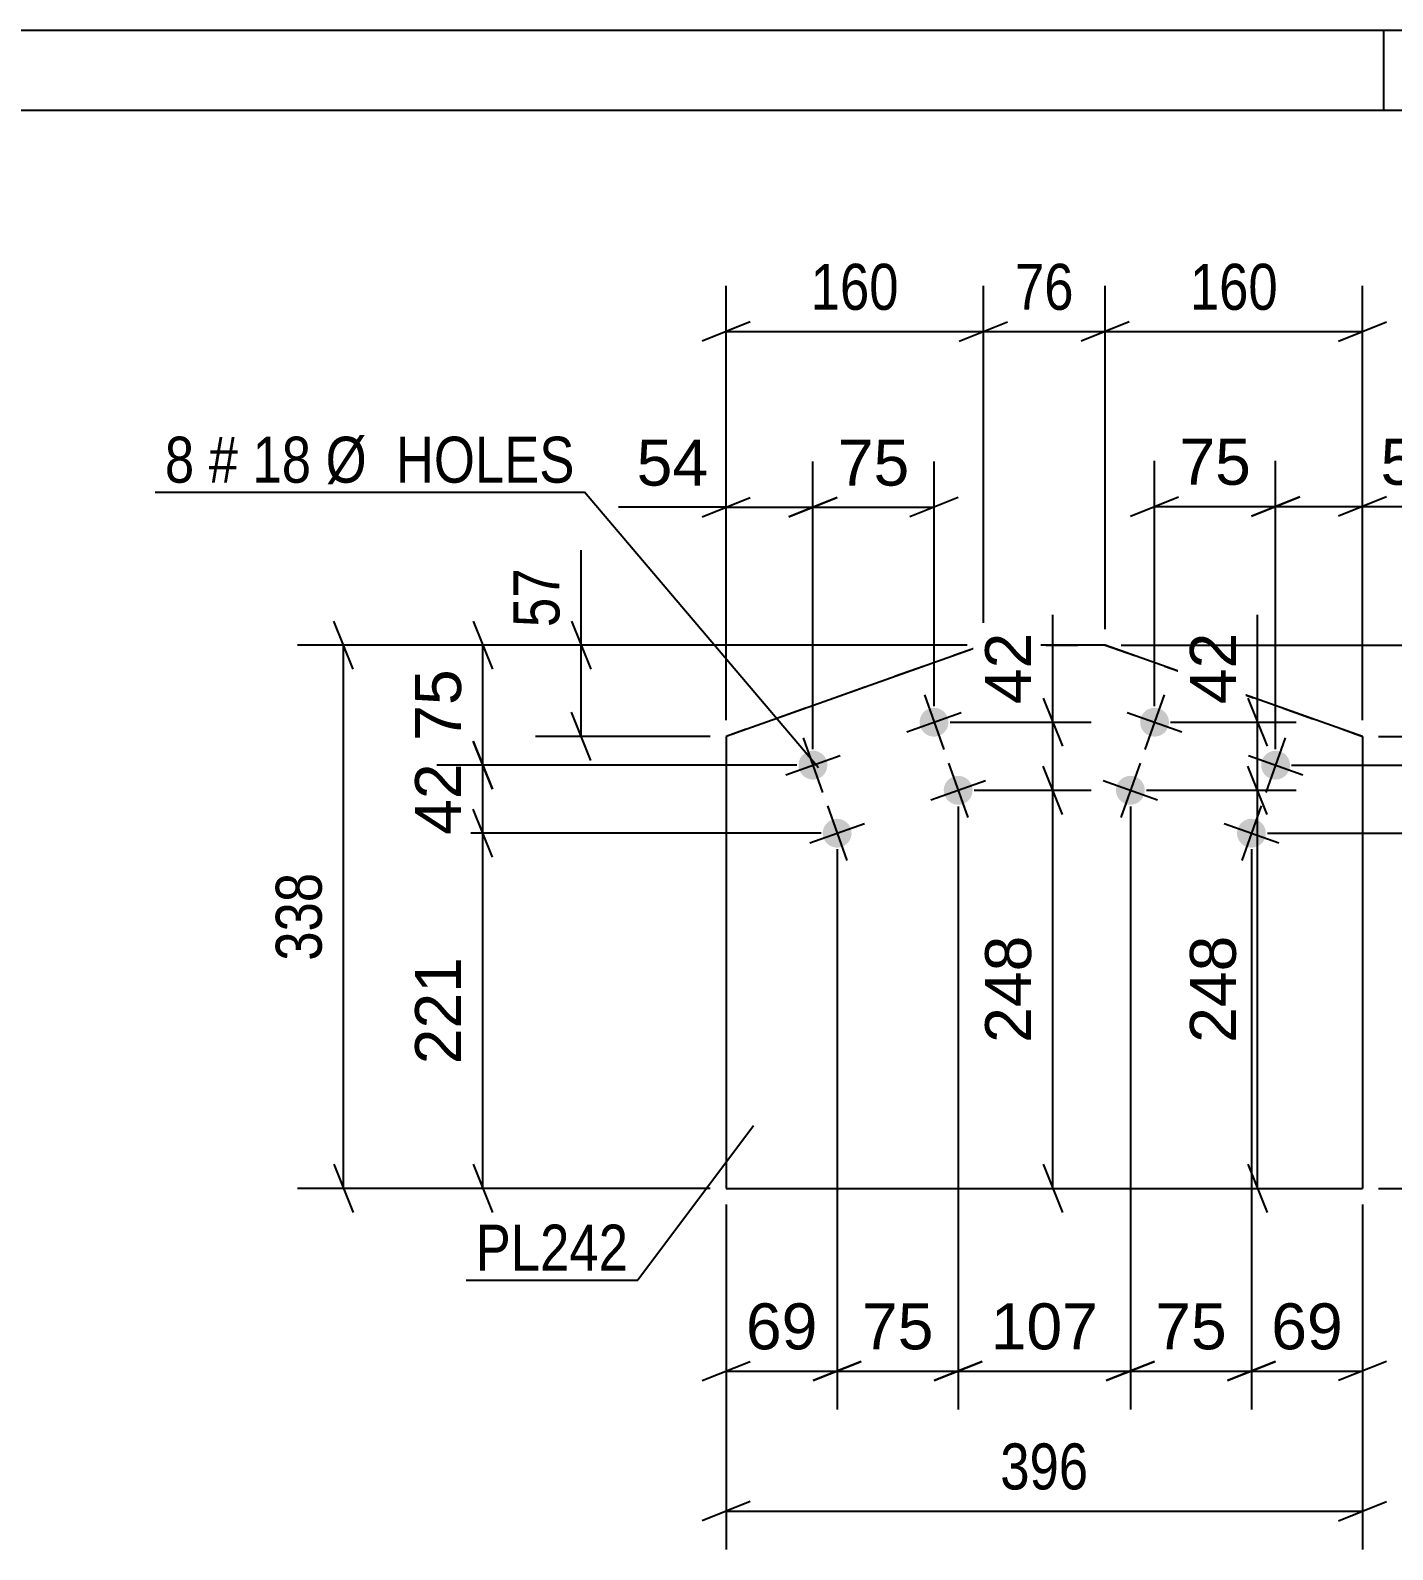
# Model space of a CAD drawing. Header units: millimetres. Extents: x 0 to 420, y 0 to 297.
# Drawn here: x 125.7 to 210.6, y 202.4 to 297 of the extents above; entities that cross this region are included whole.
import ezdxf

# ---------------------------------------------------------------- set-up
doc = ezdxf.new("R2010")
doc.units = ezdxf.units.MM
doc.linetypes.add('DXK_LINE_DOT2', pattern=[3.9198, 1.9599, -1.9599])
doc.styles.add('Arial', font='ARIAL.TTF', dxfattribs={"height": 0.2})
doc.styles.add('Arial Narrow', font='ARIALN.TTF', dxfattribs={"height": 0.2})

# ---------------------------------------------------------------- blocks, each defined once
blk = doc.blocks.new('Unknown-318893208-1115 - 8910')
at = {"color": 5, "linetype": 'Continuous'}
for p, q in [((420, 297), (0, 297)), ((210, 292), (210, 297)), ((415, 292), (5, 292))]:
    blk.add_line(p, q, dxfattribs=at)
blk = doc.blocks.new('Bolt-318893208-2796 - 2790')
at = {"linetype": 'Continuous'}
for points in [[(182.555, 253.2), (182.397, 253.099), (182.221, 253.033), (182.035, 253.004), (181.847, 253.015), (181.666, 253.065), (181.498, 253.152), (181.353, 253.271), (181.236, 253.418), (181.151, 253.587), (181.104, 253.769), (181.095, 253.957), (181.126, 254.142), (181.195, 254.317), (181.298, 254.474), (181.432, 254.607), (181.59, 254.708), (181.767, 254.774), (181.953, 254.802), (182.14, 254.791), (182.322, 254.741), (182.489, 254.655), (182.634, 254.536), (182.752, 254.389), (182.836, 254.22), (182.884, 254.038), (182.892, 253.85), (182.861, 253.665), (182.793, 253.489), (182.689, 253.332)], [(175.016, 250.526), (174.857, 250.424), (174.681, 250.358), (174.495, 250.33), (174.307, 250.341), (174.126, 250.391), (173.959, 250.477), (173.813, 250.597), (173.696, 250.744), (173.612, 250.912), (173.564, 251.094), (173.556, 251.282), (173.586, 251.468), (173.655, 251.643), (173.758, 251.8), (173.892, 251.932), (174.051, 252.033), (174.227, 252.1), (174.413, 252.128), (174.601, 252.117), (174.782, 252.067), (174.949, 251.98), (175.095, 251.861), (175.212, 251.714), (175.296, 251.546), (175.344, 251.364), (175.352, 251.176), (175.322, 250.99), (175.253, 250.815), (175.15, 250.658)], [(184.06, 248.959), (183.901, 248.858), (183.725, 248.791), (183.539, 248.763), (183.351, 248.774), (183.17, 248.824), (183.003, 248.911), (182.857, 249.03), (182.74, 249.177), (182.656, 249.345), (182.608, 249.528), (182.6, 249.715), (182.63, 249.901), (182.699, 250.076), (182.803, 250.233), (182.936, 250.366), (183.095, 250.467), (183.271, 250.533), (183.457, 250.561), (183.645, 250.55), (183.826, 250.5), (183.993, 250.414), (184.139, 250.294), (184.256, 250.147), (184.34, 249.979), (184.388, 249.797), (184.397, 249.609), (184.366, 249.424), (184.297, 249.248), (184.194, 249.091)], [(176.52, 246.285), (176.362, 246.183), (176.186, 246.117), (176, 246.089), (175.812, 246.1), (175.63, 246.15), (175.463, 246.236), (175.318, 246.356), (175.2, 246.503), (175.116, 246.671), (175.069, 246.853), (175.06, 247.041), (175.091, 247.226), (175.159, 247.402), (175.263, 247.559), (175.397, 247.691), (175.555, 247.792), (175.731, 247.859), (175.917, 247.887), (176.105, 247.876), (176.287, 247.826), (176.454, 247.739), (176.599, 247.62), (176.717, 247.473), (176.801, 247.305), (176.848, 247.123), (176.857, 246.935), (176.826, 246.749), (176.758, 246.574), (176.654, 246.417)]]:
    blk.add_hatch(color=1, dxfattribs=at).paths.add_polyline_path(points)
at = {"color": 1, "linetype": 'Continuous'}
for p, q in [((181.392, 255.6), (182.595, 252.207)), ((180.297, 253.302), (183.69, 254.505)), ((173.852, 252.925), (175.056, 249.532)), ((172.758, 250.627), (176.15, 251.831)), ((182.896, 251.359), (184.1, 247.966)), ((181.802, 249.061), (185.195, 250.264)), ((175.357, 248.684), (176.56, 245.291)), ((174.262, 246.386), (177.655, 247.589))]:
    blk.add_line(p, q, dxfattribs=at)
blk = doc.blocks.new('Bolt-318893208-2801 - 2790')
at = {"linetype": 'Continuous'}
for points in [[(195.722, 254.803), (195.909, 254.785), (196.088, 254.728), (196.252, 254.635), (196.392, 254.51), (196.504, 254.359), (196.582, 254.187), (196.622, 254.004), (196.624, 253.816), (196.586, 253.631), (196.511, 253.459), (196.401, 253.306), (196.262, 253.179), (196.1, 253.084), (195.921, 253.024), (195.734, 253.003), (195.547, 253.022), (195.368, 253.079), (195.204, 253.171), (195.063, 253.296), (194.952, 253.448), (194.874, 253.619), (194.834, 253.803), (194.832, 253.991), (194.87, 254.175), (194.945, 254.348), (195.055, 254.501), (195.194, 254.628), (195.356, 254.723), (195.535, 254.782)], [(203.261, 252.129), (203.448, 252.11), (203.628, 252.053), (203.791, 251.961), (203.932, 251.836), (204.044, 251.684), (204.122, 251.513), (204.162, 251.329), (204.163, 251.141), (204.125, 250.957), (204.05, 250.784), (203.941, 250.631), (203.802, 250.504), (203.639, 250.409), (203.461, 250.35), (203.274, 250.329), (203.087, 250.347), (202.907, 250.404), (202.744, 250.497), (202.603, 250.622), (202.491, 250.773), (202.414, 250.944), (202.373, 251.128), (202.372, 251.316), (202.41, 251.501), (202.485, 251.673), (202.594, 251.826), (202.733, 251.953), (202.896, 252.048), (203.074, 252.108)], [(194.217, 250.562), (194.404, 250.544), (194.584, 250.487), (194.747, 250.394), (194.888, 250.269), (195, 250.118), (195.077, 249.946), (195.118, 249.763), (195.119, 249.574), (195.081, 249.39), (195.006, 249.218), (194.897, 249.065), (194.758, 248.938), (194.595, 248.843), (194.417, 248.783), (194.23, 248.762), (194.043, 248.781), (193.863, 248.837), (193.7, 248.93), (193.559, 249.055), (193.447, 249.207), (193.369, 249.378), (193.329, 249.562), (193.328, 249.75), (193.366, 249.934), (193.441, 250.107), (193.55, 250.26), (193.689, 250.387), (193.852, 250.482), (194.03, 250.541)], [(201.757, 247.888), (201.944, 247.869), (202.123, 247.812), (202.287, 247.719), (202.428, 247.595), (202.539, 247.443), (202.617, 247.272), (202.657, 247.088), (202.659, 246.9), (202.621, 246.716), (202.546, 246.543), (202.436, 246.39), (202.297, 246.263), (202.135, 246.168), (201.956, 246.109), (201.769, 246.088), (201.582, 246.106), (201.403, 246.163), (201.239, 246.256), (201.099, 246.381), (200.987, 246.532), (200.909, 246.703), (200.869, 246.887), (200.867, 247.075), (200.905, 247.26), (200.981, 247.432), (201.09, 247.585), (201.229, 247.712), (201.391, 247.807), (201.57, 247.867)]]:
    blk.add_hatch(color=1, dxfattribs=at).paths.add_polyline_path(points)
at = {"color": 1, "linetype": 'Continuous'}
for p, q in [((196.33, 255.6), (195.126, 252.207)), ((194.031, 254.505), (197.424, 253.302)), ((203.869, 252.925), (202.666, 249.532)), ((201.571, 251.83), (204.964, 250.627)), ((194.825, 251.359), (193.622, 247.966)), ((192.527, 250.264), (195.92, 249.06)), ((202.365, 248.684), (201.161, 245.291)), ((200.067, 247.589), (203.46, 246.386))]:
    blk.add_line(p, q, dxfattribs=at)
blk = doc.blocks.new('Part-318893208-2816 - 2790')
at = {"color": 2, "linetype": 'Continuous'}
for p, q in [((185.065, 258.706), (169.043, 253.023)), ((192.657, 258.706), (185.065, 258.706)), ((185.065, 258.706), (185.065, 258.706)), ((208.679, 253.023), (192.657, 258.706)), ((192.657, 258.706), (192.657, 258.706)), ((169.043, 253.023), (169.043, 224.866)), ((208.679, 253.023), (208.679, 224.866)), ((169.043, 224.866), (208.679, 224.866))]:
    blk.add_line(p, q, dxfattribs=at)
at = {"color": 7, "linetype": 'DXK_LINE_DOT2'}
for p, q in [((185.065, 258.706), (169.043, 253.023)), ((185.065, 258.706), (192.657, 258.706)), ((192.657, 258.706), (208.679, 253.023)), ((169.043, 224.866), (208.679, 224.866))]:
    blk.add_line(p, q, dxfattribs=at)
blk = doc.blocks.new('StraightDimension-318893208-2903 - 2790')
at = {"color": 7, "linetype": 'Continuous'}
for p, q in [((174.454, 252.229), (174.454, 270.141)), ((181.994, 254.903), (181.994, 270.141)), ((172.954, 266.691), (175.954, 267.891)), ((183.494, 267.891), (180.494, 266.691)), ((174.454, 267.291), (181.994, 267.291))]:
    blk.add_line(p, q, dxfattribs=at)
at = {"color": 0}
blk.add_wipeout([(181.047, 268.041), (181.047, 272.241), (175.4, 272.241), (175.4, 268.041)], dxfattribs=at)
at = {"color": 3, "style": 'Arial'}
blk.add_text('75', height=2.8652, dxfattribs=at).set_placement((176, 268.641))
blk = doc.blocks.new('StraightDimension-318893208-2839 - 2790')
at = {"color": 7, "linetype": 'Continuous'}
for p, q in [((169.043, 254.023), (169.043, 281.094)), ((185.065, 259.706), (185.065, 281.094)), ((170.543, 278.844), (167.543, 277.644)), ((169.043, 278.244), (185.065, 278.244)), ((183.565, 277.644), (186.565, 278.844))]:
    blk.add_line(p, q, dxfattribs=at)
at = {"color": 0}
blk.add_wipeout([(180.396, 278.994), (180.396, 283.194), (173.712, 283.194), (173.712, 278.994)], dxfattribs=at)
at = {"color": 3, "style": 'Arial Narrow'}
blk.add_text('160', height=2.8633, dxfattribs=at).set_placement((174.312, 279.594))
blk = doc.blocks.new('StraightDimension-318893208-2875 - 2790')
at = {"color": 7, "linetype": 'Continuous'}
for p, q in [((218.679, 258.706), (218.679, 264.613)), ((218.679, 258.706), (218.679, 264.613)), ((218.079, 260.206), (219.279, 257.206)), ((193.657, 258.706), (221.079, 258.706)), ((218.679, 253.023), (218.679, 258.706)), ((219.279, 251.523), (218.079, 254.523)), ((209.679, 253.023), (221.079, 253.023))]:
    blk.add_line(p, q, dxfattribs=at)
at = {"color": 0}
blk.add_wipeout([(217.929, 264.088), (213.729, 264.088), (213.729, 259.231), (217.929, 259.231)], dxfattribs=at)
at = {"color": 3, "style": 'Arial Narrow'}
blk.add_text('57', height=2.8633, rotation=90.00021, dxfattribs=at).set_placement((217.329, 259.831))
blk = doc.blocks.new('StraightDimension-318893208-2859 - 2790')
at = {"color": 7, "linetype": 'Continuous'}
for p, q in [((192.657, 259.706), (192.657, 281.094)), ((208.679, 254.023), (208.679, 281.094)), ((194.157, 278.844), (191.157, 277.644)), ((192.657, 278.244), (208.679, 278.244)), ((207.179, 277.644), (210.179, 278.844))]:
    blk.add_line(p, q, dxfattribs=at)
at = {"color": 0}
blk.add_wipeout([(204.01, 278.994), (204.01, 283.194), (197.326, 283.194), (197.326, 278.994)], dxfattribs=at)
at = {"color": 3, "style": 'Arial Narrow'}
blk.add_text('160', height=2.8633, dxfattribs=at).set_placement((197.926, 279.594))
blk = doc.blocks.new('StraightDimension-318893208-3010 - 2790')
at = {"color": 7, "linetype": 'Continuous'}
for p, q in [((194.223, 248.662), (194.223, 211.086)), ((201.763, 245.988), (201.763, 211.086)), ((192.723, 212.886), (195.723, 214.086)), ((203.263, 214.086), (200.263, 212.886)), ((194.223, 213.486), (201.763, 213.486))]:
    blk.add_line(p, q, dxfattribs=at)
at = {"color": 0}
blk.add_wipeout([(200.817, 214.236), (200.817, 218.436), (195.17, 218.436), (195.17, 214.236)], dxfattribs=at)
at = {"color": 3, "style": 'Arial'}
blk.add_text('75', height=2.8652, dxfattribs=at).set_placement((195.77, 214.836))
blk = doc.blocks.new('StraightDimension-318893208-2818 - 2790')
at = {"color": 7, "linetype": 'Continuous'}
for p, q in [((202.747, 248.162), (201.547, 251.162)), ((195.223, 249.662), (204.547, 249.662)), ((202.147, 224.866), (202.147, 249.662)), ((201.547, 226.366), (202.747, 223.366)), ((197.428, 224.866), (204.547, 224.866))]:
    blk.add_line(p, q, dxfattribs=at)
at = {"color": 0}
blk.add_wipeout([(201.397, 241.2), (197.197, 241.2), (197.197, 233.329), (201.397, 233.329)], dxfattribs=at)
at = {"color": 3, "style": 'Arial'}
blk.add_text('248', height=2.8652, rotation=90.00021, dxfattribs=at).set_placement((200.797, 233.929))
blk = doc.blocks.new('StraightDimension-318893208-2944 - 2790')
at = {"color": 7, "linetype": 'Continuous'}
for p, q in [((195.728, 254.903), (195.728, 270.192)), ((203.268, 252.229), (203.268, 270.192)), ((194.228, 266.742), (197.228, 267.942)), ((204.768, 267.942), (201.768, 266.742)), ((195.728, 267.342), (203.268, 267.342))]:
    blk.add_line(p, q, dxfattribs=at)
at = {"color": 0}
blk.add_wipeout([(202.321, 268.092), (202.321, 272.292), (196.674, 272.292), (196.674, 268.092)], dxfattribs=at)
at = {"color": 3, "style": 'Arial'}
blk.add_text('75', height=2.8652, dxfattribs=at).set_placement((197.274, 268.692))
blk = doc.blocks.new('StraightDimension-318893208-2828 - 2790')
at = {"color": 7, "linetype": 'Continuous'}
for p, q in [((202.147, 253.903), (202.147, 260.601)), ((202.147, 253.903), (202.147, 260.601)), ((201.547, 255.403), (202.747, 252.403)), ((196.728, 253.903), (204.547, 253.903)), ((202.147, 249.662), (202.147, 253.903)), ((202.747, 248.162), (201.547, 251.162)), ((195.223, 249.662), (204.547, 249.662))]:
    blk.add_line(p, q, dxfattribs=at)
at = {"color": 0}
blk.add_wipeout([(201.397, 260.076), (197.197, 260.076), (197.197, 254.428), (201.397, 254.428)], dxfattribs=at)
at = {"color": 3, "style": 'Arial'}
blk.add_text('42', height=2.8652, rotation=90.00021, dxfattribs=at).set_placement((200.797, 255.028))
blk = doc.blocks.new('StraightDimension-318893208-2849 - 2790')
at = {"color": 7, "linetype": 'Continuous'}
for p, q in [((185.065, 259.706), (185.065, 281.094)), ((192.657, 259.706), (192.657, 281.094)), ((183.565, 277.644), (186.565, 278.844)), ((185.065, 278.244), (192.657, 278.244)), ((194.157, 278.844), (191.157, 277.644))]:
    blk.add_line(p, q, dxfattribs=at)
at = {"color": 0}
blk.add_wipeout([(191.289, 278.994), (191.289, 283.194), (186.433, 283.194), (186.433, 278.994)], dxfattribs=at)
at = {"color": 3, "style": 'Arial Narrow'}
blk.add_text('76', height=2.8633, dxfattribs=at).set_placement((187.033, 279.594))
blk = doc.blocks.new('StraightDimension-318893208-2870 - 2790')
at = {"color": 7, "linetype": 'Continuous'}
for p, q in [((169.043, 223.866), (169.043, 202.36)), ((208.679, 223.866), (208.679, 202.36)), ((170.543, 205.36), (167.543, 204.16)), ((169.043, 204.76), (208.679, 204.76)), ((207.179, 204.16), (210.179, 205.36))]:
    blk.add_line(p, q, dxfattribs=at)
at = {"color": 0}
blk.add_wipeout([(192.203, 205.51), (192.203, 209.71), (185.519, 209.71), (185.519, 205.51)], dxfattribs=at)
at = {"color": 3, "style": 'Arial Narrow'}
blk.add_text('396', height=2.8633, dxfattribs=at).set_placement((186.119, 206.11))
blk = doc.blocks.new('StraightDimension-318893208-2884 - 2790')
at = {"color": 7, "linetype": 'Continuous'}
for p, q in [((160.014, 258.706), (160.014, 264.613)), ((160.014, 258.706), (160.014, 264.613)), ((159.414, 260.206), (160.614, 257.206)), ((184.065, 258.706), (157.164, 258.706)), ((160.014, 253.023), (160.014, 258.706)), ((160.614, 251.523), (159.414, 254.523)), ((168.043, 253.023), (157.164, 253.023))]:
    blk.add_line(p, q, dxfattribs=at)
at = {"color": 0}
blk.add_wipeout([(159.264, 264.088), (155.064, 264.088), (155.064, 259.231), (159.264, 259.231)], dxfattribs=at)
at = {"color": 3, "style": 'Arial Narrow'}
blk.add_text('57', height=2.8633, rotation=90.00021, dxfattribs=at).set_placement((158.664, 259.831))
blk = doc.blocks.new('StraightDimension-318893208-2893 - 2790')
at = {"color": 7, "linetype": 'Continuous'}
for p, q in [((169.043, 254.023), (169.043, 270.141)), ((174.454, 252.229), (174.454, 270.141)), ((167.543, 266.691), (170.543, 267.891)), ((175.954, 267.891), (172.954, 266.691)), ((169.043, 267.291), (162.346, 267.291)), ((169.043, 267.291), (162.346, 267.291)), ((169.043, 267.291), (174.454, 267.291))]:
    blk.add_line(p, q, dxfattribs=at)
at = {"color": 0}
blk.add_wipeout([(168.518, 268.041), (168.518, 272.241), (162.871, 272.241), (162.871, 268.041)], dxfattribs=at)
at = {"color": 3, "style": 'Arial'}
blk.add_text('54', height=2.8652, dxfattribs=at).set_placement((163.471, 268.641))
blk = doc.blocks.new('StraightDimension-318893208-2914 - 2790')
at = {"color": 7, "linetype": 'Continuous'}
for p, q in [((154.485, 245.488), (153.285, 248.488)), ((174.958, 246.988), (151.035, 246.988)), ((153.885, 224.866), (153.885, 246.988)), ((153.285, 226.366), (154.485, 223.366)), ((168.043, 224.866), (151.035, 224.866))]:
    blk.add_line(p, q, dxfattribs=at)
at = {"color": 0}
blk.add_wipeout([(153.135, 239.862), (148.935, 239.862), (148.935, 231.992), (153.135, 231.992)], dxfattribs=at)
at = {"color": 3, "style": 'Arial'}
blk.add_text('221', height=2.8652, rotation=90.00021, dxfattribs=at).set_placement((152.535, 232.592))
blk = doc.blocks.new('StraightDimension-318893208-2920 - 2790')
at = {"color": 7, "linetype": 'Continuous'}
for p, q in [((153.285, 252.729), (154.485, 249.729)), ((173.454, 251.229), (151.035, 251.229)), ((153.885, 246.988), (153.885, 251.229)), ((154.485, 245.488), (153.285, 248.488)), ((174.958, 246.988), (151.035, 246.988))]:
    blk.add_line(p, q, dxfattribs=at)
at = {"color": 0}
blk.add_wipeout([(153.135, 251.932), (148.935, 251.932), (148.935, 246.285), (153.135, 246.285)], dxfattribs=at)
at = {"color": 3, "style": 'Arial'}
blk.add_text('42', height=2.8652, rotation=90.00021, dxfattribs=at).set_placement((152.535, 246.885))
blk = doc.blocks.new('StraightDimension-318893208-2928 - 2790')
at = {"color": 7, "linetype": 'Continuous'}
for p, q in [((153.285, 260.206), (154.485, 257.206)), ((184.065, 258.706), (151.035, 258.706)), ((153.885, 251.229), (153.885, 258.706)), ((154.485, 249.729), (153.285, 252.729)), ((173.454, 251.229), (151.035, 251.229))]:
    blk.add_line(p, q, dxfattribs=at)
at = {"color": 0}
blk.add_wipeout([(153.135, 257.791), (148.935, 257.791), (148.935, 252.144), (153.135, 252.144)], dxfattribs=at)
at = {"color": 3, "style": 'Arial'}
blk.add_text('75', height=2.8652, rotation=90.00021, dxfattribs=at).set_placement((152.535, 252.744))
blk = doc.blocks.new('StraightDimension-318893208-2937 - 2790')
at = {"color": 7, "linetype": 'Continuous'}
for p, q in [((145.808, 257.206), (144.608, 260.206)), ((184.065, 258.706), (142.358, 258.706)), ((145.208, 224.866), (145.208, 258.706)), ((144.608, 226.366), (145.808, 223.366)), ((168.043, 224.866), (142.358, 224.866))]:
    blk.add_line(p, q, dxfattribs=at)
at = {"color": 0}
blk.add_wipeout([(144.458, 245.129), (140.258, 245.129), (140.258, 238.444), (144.458, 238.444)], dxfattribs=at)
at = {"color": 3, "style": 'Arial Narrow'}
blk.add_text('338', height=2.8633, rotation=90.00021, dxfattribs=at).set_placement((143.858, 239.044))
blk = doc.blocks.new('StraightDimension-318893208-3018 - 2790')
at = {"color": 7, "linetype": 'Continuous'}
for p, q in [((201.763, 245.988), (201.763, 211.086)), ((208.679, 223.866), (208.679, 211.086)), ((200.263, 212.886), (203.263, 214.086)), ((210.179, 214.086), (207.179, 212.886)), ((201.763, 213.486), (208.679, 213.486))]:
    blk.add_line(p, q, dxfattribs=at)
at = {"color": 0}
blk.add_wipeout([(208.045, 214.236), (208.045, 218.436), (202.397, 218.436), (202.397, 214.236)], dxfattribs=at)
at = {"color": 3, "style": 'Arial'}
blk.add_text('69', height=2.8652, dxfattribs=at).set_placement((202.997, 214.836))
blk = doc.blocks.new('StraightDimension-318893208-2954 - 2790')
at = {"color": 7, "linetype": 'Continuous'}
for p, q in [((203.268, 252.229), (203.268, 270.192)), ((208.679, 254.023), (208.679, 270.192)), ((201.768, 266.742), (204.768, 267.942)), ((210.179, 267.942), (207.179, 266.742)), ((203.268, 267.342), (208.679, 267.342)), ((208.679, 267.342), (215.376, 267.342)), ((208.679, 267.342), (215.376, 267.342))]:
    blk.add_line(p, q, dxfattribs=at)
at = {"color": 0}
blk.add_wipeout([(214.851, 268.092), (214.851, 272.292), (209.204, 272.292), (209.204, 268.092)], dxfattribs=at)
at = {"color": 3, "style": 'Arial'}
blk.add_text('54', height=2.8652, dxfattribs=at).set_placement((209.804, 268.692))
blk = doc.blocks.new('StraightDimension-318893208-2965 - 2790')
at = {"color": 7, "linetype": 'Continuous'}
for p, q in [((229.589, 245.488), (228.389, 248.488)), ((202.763, 246.988), (231.389, 246.988)), ((228.989, 224.866), (228.989, 246.988)), ((228.389, 226.366), (229.589, 223.366)), ((209.679, 224.866), (231.389, 224.866))]:
    blk.add_line(p, q, dxfattribs=at)
at = {"color": 0}
blk.add_wipeout([(228.239, 239.862), (224.039, 239.862), (224.039, 231.992), (228.239, 231.992)], dxfattribs=at)
at = {"color": 3, "style": 'Arial'}
blk.add_text('221', height=2.8652, rotation=90.00021, dxfattribs=at).set_placement((227.639, 232.592))
blk = doc.blocks.new('StraightDimension-318893208-2971 - 2790')
at = {"color": 7, "linetype": 'Continuous'}
for p, q in [((228.389, 260.206), (229.589, 257.206)), ((193.657, 258.706), (231.389, 258.706)), ((228.989, 251.229), (228.989, 258.706)), ((229.589, 249.729), (228.389, 252.729)), ((204.268, 251.229), (231.389, 251.229))]:
    blk.add_line(p, q, dxfattribs=at)
at = {"color": 0}
blk.add_wipeout([(228.239, 257.791), (224.039, 257.791), (224.039, 252.144), (228.239, 252.144)], dxfattribs=at)
at = {"color": 3, "style": 'Arial'}
blk.add_text('75', height=2.8652, rotation=90.00021, dxfattribs=at).set_placement((227.639, 252.744))
blk = doc.blocks.new('StraightDimension-318893208-2979 - 2790')
at = {"color": 7, "linetype": 'Continuous'}
for p, q in [((228.389, 252.729), (229.589, 249.729)), ((204.268, 251.229), (231.389, 251.229)), ((228.989, 246.988), (228.989, 251.229)), ((229.589, 245.488), (228.389, 248.488)), ((202.763, 246.988), (231.389, 246.988))]:
    blk.add_line(p, q, dxfattribs=at)
at = {"color": 0}
blk.add_wipeout([(228.239, 251.932), (224.039, 251.932), (224.039, 246.285), (228.239, 246.285)], dxfattribs=at)
at = {"color": 3, "style": 'Arial'}
blk.add_text('42', height=2.8652, rotation=90.00021, dxfattribs=at).set_placement((227.639, 246.885))
blk = doc.blocks.new('StraightDimension-318893208-2988 - 2790')
at = {"color": 7, "linetype": 'Continuous'}
for p, q in [((175.958, 245.988), (175.958, 211.086)), ((169.043, 223.866), (169.043, 211.086)), ((167.543, 212.886), (170.543, 214.086)), ((177.458, 214.086), (174.458, 212.886)), ((169.043, 213.486), (175.958, 213.486))]:
    blk.add_line(p, q, dxfattribs=at)
at = {"color": 0}
blk.add_wipeout([(175.324, 214.236), (175.324, 218.436), (169.677, 218.436), (169.677, 214.236)], dxfattribs=at)
at = {"color": 3, "style": 'Arial'}
blk.add_text('69', height=2.8652, dxfattribs=at).set_placement((170.277, 214.836))
blk = doc.blocks.new('StraightDimension-318893208-2994 - 2790')
at = {"color": 7, "linetype": 'Continuous'}
for p, q in [((183.498, 248.662), (183.498, 211.086)), ((175.958, 245.988), (175.958, 211.086)), ((174.458, 212.886), (177.458, 214.086)), ((184.998, 214.086), (181.998, 212.886)), ((175.958, 213.486), (183.498, 213.486))]:
    blk.add_line(p, q, dxfattribs=at)
at = {"color": 0}
blk.add_wipeout([(182.552, 214.236), (182.552, 218.436), (176.905, 218.436), (176.905, 214.236)], dxfattribs=at)
at = {"color": 3, "style": 'Arial'}
blk.add_text('75', height=2.8652, dxfattribs=at).set_placement((177.505, 214.836))
blk = doc.blocks.new('StraightDimension-318893208-3002 - 2790')
at = {"color": 7, "linetype": 'Continuous'}
for p, q in [((183.498, 248.662), (183.498, 211.086)), ((194.223, 248.662), (194.223, 211.086)), ((181.998, 212.886), (184.998, 214.086)), ((195.723, 214.086), (192.723, 212.886)), ((183.498, 213.486), (194.223, 213.486))]:
    blk.add_line(p, q, dxfattribs=at)
at = {"color": 0}
blk.add_wipeout([(192.796, 214.236), (192.796, 218.436), (184.925, 218.436), (184.925, 214.236)], dxfattribs=at)
at = {"color": 3, "style": 'Arial'}
blk.add_text('107', height=2.8652, dxfattribs=at).set_placement((185.525, 214.836))
blk = doc.blocks.new('StraightDimension-318893208-3025 - 2790')
at = {"color": 7, "linetype": 'Continuous'}
for p, q in [((189.391, 253.903), (189.391, 260.601)), ((189.391, 253.903), (189.391, 260.601)), ((188.791, 255.403), (189.991, 252.403)), ((182.994, 253.903), (191.791, 253.903)), ((189.391, 249.662), (189.391, 253.903)), ((189.991, 248.162), (188.791, 251.162)), ((184.498, 249.662), (191.791, 249.662))]:
    blk.add_line(p, q, dxfattribs=at)
at = {"color": 0}
blk.add_wipeout([(188.64, 260.076), (184.44, 260.076), (184.441, 254.428), (188.641, 254.428)], dxfattribs=at)
at = {"color": 3, "style": 'Arial'}
blk.add_text('42', height=2.8652, rotation=90.00021, dxfattribs=at).set_placement((188.041, 255.028))
blk = doc.blocks.new('StraightDimension-318893208-3033 - 2790')
at = {"color": 7, "linetype": 'Continuous'}
for p, q in [((189.991, 248.162), (188.791, 251.162)), ((184.498, 249.662), (191.791, 249.662)), ((189.391, 224.866), (189.391, 249.662)), ((188.791, 226.366), (189.991, 223.366)), ((170.043, 224.866), (191.791, 224.866))]:
    blk.add_line(p, q, dxfattribs=at)
at = {"color": 0}
blk.add_wipeout([(188.64, 241.2), (184.44, 241.2), (184.441, 233.329), (188.641, 233.329)], dxfattribs=at)
at = {"color": 3, "style": 'Arial'}
blk.add_text('248', height=2.8652, rotation=90.00021, dxfattribs=at).set_placement((188.041, 233.929))
blk = doc.blocks.new('MarkSet-318893208-3039 - 2790')
at = {"color": 7, "linetype": 'Continuous'}
for p in [(133.489, 268.225), (174.806, 251.07)]:
    blk.add_line(p, (160.229, 268.225), dxfattribs=at)
at = {"color": 0}
for points in [[(135.917, 268.825), (135.917, 271.825), (134.089, 271.825), (134.089, 268.825)], [(138.645, 268.825), (138.645, 271.825), (136.817, 271.825), (136.817, 268.825)], [(143.202, 268.825), (143.202, 271.825), (139.545, 271.825), (139.545, 268.825)], [(159.629, 268.825), (159.629, 271.825), (144.102, 271.825), (144.102, 268.825)]]:
    blk.add_wipeout(points, dxfattribs=at)
for points in [[(135.917, 268.825), (135.917, 271.825), (134.089, 271.825), (134.089, 268.825)], [(138.645, 268.825), (138.645, 271.825), (136.817, 271.825), (136.817, 268.825)], [(143.202, 268.825), (143.202, 271.825), (139.545, 271.825), (139.545, 268.825)], [(159.629, 268.825), (159.629, 271.825), (144.102, 271.825), (144.102, 268.825)]]:
    blk.add_wipeout(points, dxfattribs=at)
at = {"color": 3, "style": 'Arial Narrow'}
for s, height, p in [('8', 2.863, (134.089, 268.825)), ('#', 2.863, (136.817, 268.825)), ('18', 2.8633, (139.545, 268.825)), ('Ø  HOLES', 2.8633, (144.102, 268.825))]:
    blk.add_text(s, height=height, dxfattribs=at).set_placement(p)
blk = doc.blocks.new('Mark-318893208-2812 - 2790')
at = {"color": 30, "linetype": 'Continuous'}
for p in [(170.755, 228.752), (152.846, 219.14)]:
    blk.add_line(p, (163.55, 219.14), dxfattribs=at)
at = {"color": 0}
blk.add_wipeout([(162.95, 219.74), (162.95, 222.74), (153.446, 222.74), (153.446, 219.74)], dxfattribs=at)
blk.add_wipeout([(162.95, 219.74), (162.95, 222.74), (153.446, 222.74), (153.446, 219.74)], dxfattribs=at)
at = {"color": 3, "style": 'Arial Narrow'}
blk.add_text('PL242', height=2.8633, dxfattribs=at).set_placement((153.446, 219.74))

msp = doc.modelspace()

# ---------------------------------------------------------------- block references
for name in ['Unknown-318893208-1115 - 8910', 'Part-318893208-2816 - 2790', 'Bolt-318893208-2796 - 2790', 'Bolt-318893208-2801 - 2790']:
    msp.add_blockref(name, (0, 0))

# ---------------------------------------------------------------- next in the draw order: block references
for name in ['StraightDimension-318893208-2903 - 2790', 'StraightDimension-318893208-2875 - 2790', 'StraightDimension-318893208-3010 - 2790']:
    msp.add_blockref(name, (0, 0))

# ---------------------------------------------------------------- next in the draw order: block references
for name in ['StraightDimension-318893208-2839 - 2790', 'StraightDimension-318893208-2859 - 2790', 'StraightDimension-318893208-2818 - 2790']:
    msp.add_blockref(name, (0, 0))

# ---------------------------------------------------------------- next in the draw order: block references
for name in ['StraightDimension-318893208-2944 - 2790', 'StraightDimension-318893208-2870 - 2790']:
    msp.add_blockref(name, (0, 0))

# ---------------------------------------------------------------- next in the draw order: block references
for name in ['StraightDimension-318893208-2849 - 2790', 'StraightDimension-318893208-2828 - 2790', 'StraightDimension-318893208-2914 - 2790', 'StraightDimension-318893208-3018 - 2790']:
    msp.add_blockref(name, (0, 0))

# ---------------------------------------------------------------- next in the draw order: block references
for name in ['StraightDimension-318893208-2954 - 2790', 'StraightDimension-318893208-2884 - 2790', 'StraightDimension-318893208-2965 - 2790']:
    msp.add_blockref(name, (0, 0))

# ---------------------------------------------------------------- next in the draw order: block references
for name in ['StraightDimension-318893208-2893 - 2790', 'StraightDimension-318893208-2971 - 2790']:
    msp.add_blockref(name, (0, 0))

# ---------------------------------------------------------------- next in the draw order: block references
for name in ['StraightDimension-318893208-2920 - 2790', 'StraightDimension-318893208-2979 - 2790']:
    msp.add_blockref(name, (0, 0))

# ---------------------------------------------------------------- next in the draw order: block references
msp.add_blockref('StraightDimension-318893208-2928 - 2790', (0, 0))

# ---------------------------------------------------------------- next in the draw order: block references
msp.add_blockref('StraightDimension-318893208-2937 - 2790', (0, 0))

# ---------------------------------------------------------------- next in the draw order: block references
msp.add_blockref('StraightDimension-318893208-2988 - 2790', (0, 0))

# ---------------------------------------------------------------- next in the draw order: block references
msp.add_blockref('StraightDimension-318893208-2994 - 2790', (0, 0))

# ---------------------------------------------------------------- next in the draw order: block references
msp.add_blockref('StraightDimension-318893208-3002 - 2790', (0, 0))

# ---------------------------------------------------------------- next in the draw order: block references
msp.add_blockref('StraightDimension-318893208-3025 - 2790', (0, 0))

# ---------------------------------------------------------------- next in the draw order: block references
msp.add_blockref('StraightDimension-318893208-3033 - 2790', (0, 0))

# ---------------------------------------------------------------- next in the draw order: block references
for name in ['MarkSet-318893208-3039 - 2790', 'Mark-318893208-2812 - 2790']:
    msp.add_blockref(name, (0, 0))

doc.saveas('drawing.dxf')
